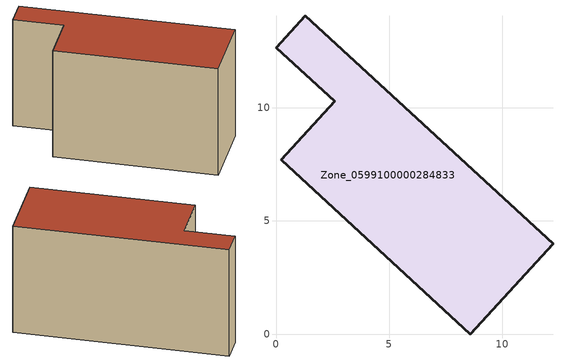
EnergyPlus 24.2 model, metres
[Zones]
Zone_0599100000284833
 floor ground (C_G): 12.23,3.98 8.57,0 0.23,7.7 2.59,10.28 0,12.65 1.29,14.05 z0
 wall outside (C_F): 8.57,0 12.23,3.98 1.29,14.05 0,12.65 2.59,10.28 0.23,7.7 8.57,0 z0:8.22
 roof outside (C_R): 0.23,7.7 8.57,0 12.23,3.98 1.29,14.05 0,12.65 2.59,10.28 z8.22
[BUILDING]
Pand.0599100000284833: North Axis=0; Terrain=City; Loads Convergence Tolerance Value=0.04; Temperature Convergence Tolerance Value=0.4; Solar Distribution=FullExterior; Maximum Number of Warmup Days=25; Minimum Number of Warmup Days=1
[Site:Location]
Rotterdam.The.Hague.AP_ZH_NLD Design_Conditions: Latitude=51.96; Longitude=4.45; Time Zone=1; Elevation=-4.5
[SITE:GROUNDTEMPERATURE:BUILDINGSURFACE]
18, 18, 18, 18, 18, 18, 18, 18, 18, 18, 18, 18
[MATERIAL] Thermal Absorptance=0.9; Solar Absorptance=0.7; Visible Absorptance=0.7
Name | Roughness | Thickness | Conductivity | Density | Specific Heat
G.TI.1975-1991 | MediumSmooth | 0.15 | 0.288461 | 540 | 1210
F.TI.1975-1991 | Rough | 0.3 | 0.230769 | 1920 | 840
R.TI.1975-1991 | MediumRough | 0.2 | 0.153846 | 1500 | 1000
[CONSTRUCTION]
C_G: G.TI.1975-1991
C_F: F.TI.1975-1991
C_R: R.TI.1975-1991
[ZONE]
Zone_0599100000284833: Type=1; Multiplier=1; Ceiling Height=Autocalculate; Volume=Autocalculate; Floor Area=autocalculate; Part of Total Floor Area=Yes
[ZONEINFILTRATION:DESIGNFLOWRATE]
Infil_Zone_0599100000284833: Zone or ZoneList or Space or SpaceList=Zone_0599100000284833; Schedule=AlwaysOn; Design Flow Rate Calculation Method=Flow/Area; Flow Rate per Floor Area=0.003; Constant Term Coefficient=1; Temperature Term Coefficient=0; Velocity Term Coefficient=0; Velocity Squared Term Coefficient=0
[HVACTEMPLATE:ZONE:IDEALLOADSAIRSYSTEM]
Zone_0599100000284833: Maximum Heating Supply Air Temperature=50; Minimum Cooling Supply Air Temperature=13; Maximum Heating Supply Air Humidity Ratio=0.0156; Minimum Cooling Supply Air Humidity Ratio=0.0077; Heating Limit=NoLimit; Cooling Limit=NoLimit; Dehumidification Control Type=ConstantSensibleHeatRatio; Cooling Sensible Heat Ratio=0.7; Dehumidification Setpoint=60; Humidification Control Type=None; Humidification Setpoint=30; Outdoor Air Method=None; Outdoor Air Flow Rate per Person=0.00944; Outdoor Air Flow Rate per Zone Floor Area=0; Outdoor Air Flow Rate per Zone=0; Demand Controlled Ventilation Type=None; Outdoor Air Economizer Type=NoEconomizer; Heat Recovery Type=None; Sensible Heat Recovery Effectiveness=0.7; Latent Heat Recovery Effectiveness=0.65
[ZONECONTROL:THERMOSTAT]
ThermostatControl_Zone_0599100000284833: Zone or ZoneList=Zone_0599100000284833; Control Type Schedule=DualSetpointControlType; Control 1=Thermostat_Zone_0599100000284833; Temperature Difference Between Cutout And Setpoint=0
[THERMOSTATSETPOINT:DUALSETPOINT]
Thermostat_Zone_0599100000284833: Heating Setpoint Temperature Schedule=HeatingSetpoint_Zone_0599100000284833; Cooling Setpoint Temperature Schedule=CoolingSetpoint_Zone_0599100000284833
[SCHEDULE:COMPACT]
HeatingSetpoint_Zone_0599100000284833: Through: 12/31, For: AllDays, Until: 24:00, 21
CoolingSetpoint_Zone_0599100000284833: Through: 12/31, For: AllDays, Until: 24:00, 24
DualSetpointControlType: Through: 12/31, For: AllDays, Until: 24:00, 4
AlwaysOn: Through: 12/31, For: AllDays, Until: 24:00, 1
